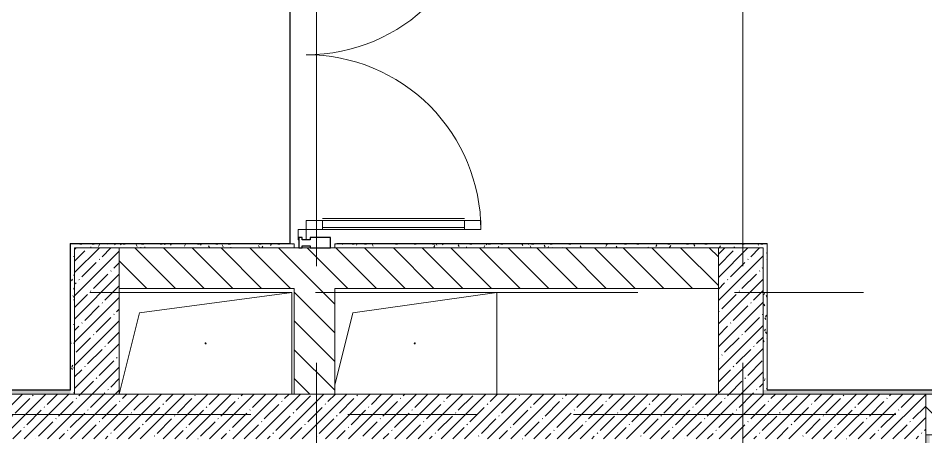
# Model space of a CAD drawing. Header units: millimetres. Extents: x 81494 to 296443, y -8553 to 29000.
# Drawn here: x 97141 to 101611, y 10390 to 12450 of the extents above; entities that cross this region are included whole.
import ezdxf

# ---------------------------------------------------------------- set-up
doc = ezdxf.new("R2010")
doc.units = ezdxf.units.MM
doc.linetypes.add('Осевая', pattern=[3175, 635, -476.25, 1587.5, -476.25])
for name, color, linetype, lineweight in [('A-DETL-GENF', 7, 'Continuous', 9), ('A-GENM', 7, 'Continuous', 9), ('A-GLAZ-CWMG', 7, 'Continuous', 9), ('A-GLAZ-CWMG-1', 7, 'Continuous', 25), ('A-WALL', 7, 'Continuous', 9), ('I-WALL', 7, 'Continuous', 9), ('Оси-2', 7, 'Осевая', 9)]:
    doc.layers.add(name, color=color, linetype=linetype, lineweight=lineweight)
for name, color, linetype, lineweight, true_color in [('A-DOOR-1', 7, 'Continuous', 9, 0xc0c0c0), ('A-WALL-1', 9, 'Continuous', 9, 0x808080), ('A-WALL-FNSH-1', 9, 'Continuous', 9, 0x808080)]:
    doc.layers.add(name, color=color, linetype=linetype, lineweight=lineweight, true_color=true_color)
pattern_1 = [(135, (0, 0), (-70.71068, -70.71068), [])]
pattern_2 = [(45, (0, 0), (-57.024626, 57.024626), []), (45, (57.025, 0), (-57.024626, 57.024626), [100.806, -20.161, 3.353, -16.808])]
pattern_3 = [(0, (0, 0), (121.92, 30.48), [10.058, -81.382, 10.058, -81.382, -487.68]), (0, (0, 0), (121.92, 30.48), [-182.88, 10.058, -172.822, 10.058, -81.382, -213.36]), (0, (0, 0), (121.92, 30.48), [-457.2, 10.058, -50.902, 10.058, -142.342]), (120, (45.72, 15.24), (-87.356454, 90.345817), [10.058, -81.382, 10.058, -81.382, -487.68]), (120, (45.72, 15.24), (-87.356454, 90.345817), [-182.88, 10.058, -172.822, 10.058, -81.382, -213.36]), (120, (45.72, 15.24), (-87.356454, 90.345817), [-457.2, 10.058, -50.902, 10.058, -142.342]), (240, (60.96, 76.2), (-34.563546, -120.825817), [10.058, -81.382, 10.058, -81.382, -487.68]), (240, (60.96, 76.2), (-34.563546, -120.825817), [-182.88, 10.058, -172.822, 10.058, -81.382, -213.36]), (240, (60.96, 76.2), (-34.563546, -120.825817), [-457.2, 10.058, -50.902, 10.058, -142.342])]

# ---------------------------------------------------------------- blocks, each defined once
blk = doc.blocks.new('GM_Отверстие прямоугольное _в плите_ - Отверстие-21716910-План расстановки мебели и оборудования 1 этажа в осях 23_1-33')
at = {"layer": 'A-GENM'}
for p, q in [((-425, 250), (425, 250)), ((425, 250), (-425, 250)), ((-325, 150), (425, 250)), ((425, 250), (425, -250)), ((425, -250), (425, 250)), ((-425, -250), (-325, 150))]:
    blk.add_line(p, q, dxfattribs=at)
for start, end in [(360, 180), (180, 360)]:
    blk.add_arc((0, 0), 2.5, start, end, dxfattribs=at)
blk = doc.blocks.new('GM_Отверстие прямоугольное _в плите_ - Отверстие-21717112-План расстановки мебели и оборудования 1 этажа в осях 23_1-33')
at = {"layer": 'A-GENM'}
for p, q in [((-394, 250), (405, 250)), ((405, 250), (-394, 250)), ((-305, 150), (405, 250)), ((405, 250), (405, -250)), ((405, -250), (405, 250)), ((-394, -206), (-305, 150))]:
    blk.add_line(p, q, dxfattribs=at)
for start, end in [(360, 180), (180, 360)]:
    blk.add_arc((0, 0), 2.5, start, end, dxfattribs=at)
blk = doc.blocks.new('Дверь_Витражная_остекление_ - ВВ-7 остекление-32349468-План расстановки мебели и оборудования 1 этажа в осях 23_1-33')
at = {"layer": 'A-DETL-GENF'}
for p, q in [((-815, -20), (-860, -20)), ((-860, -880), (-860, -20)), ((-815, -20), (-860, -20)), ((-860, -20), (-860, -880)), ((-815, -880), (-815, -20)), ((-815, -880), (-815, -20)), ((865, -880), (865, -20)), ((865, -20), (865, -880)), ((-860, -100), (-815, -100)), ((-850, -800), (-850, -100)), ((-806, -800), (-806, -100)), ((856, -800), (856, -100)), ((900, -100), (865, -100)), ((900, -800), (900, -140)), ((910, -880), (910, -140)), ((910, -880), (910, -140)), ((-860, -800), (-815, -800)), ((910, -800), (865, -800)), ((-860, -880), (-815, -880)), ((-860, -880), (-815, -880)), ((910, -880), (865, -880)), ((865, -880), (910, -880))]:
    blk.add_line(p, q, dxfattribs=at)
at = {"layer": 'A-DOOR-1'}
for p, q in [((-910, 20), (-860, 20)), ((-910, 17), (-910, 20)), ((-860, 20), (-860, -20)), ((860, 20), (910, 20)), ((860, -20), (860, 20)), ((910, 20), (910, 17)), ((-860, -20), (-910, -20)), ((-860, -880), (-860, -20)), ((860, -880), (860, -20)), ((910, -20), (860, -20))]:
    blk.add_line(p, q, dxfattribs=at)
for centre, start, end in [((-860, -20), 270, 0), ((860, -20), 180, 270)]:
    blk.add_arc(centre, 860, start, end, dxfattribs=at)
blk = doc.blocks.new('Прямоугольный импост - Импост структурный с накладкой - 160мм Темный-32310142-План расстановки мебели и оборудования 1 этажа в осях 23_1-33')
at = {"layer": 'A-GLAZ-CWMG-1'}
for p, q in [((-50, 0), (-50, 17)), ((-50, 17), (0, 17)), ((-40, 0), (-50, 0)), ((-40, -40), (-40, 0)), ((0, 0), (-10, 0)), ((-10, 0), (-10, -40)), ((0, 17), (0, 0)), ((-50, -140), (-50, -40)), ((-50, -40), (-40, -40)), ((-10, -40), (0, -40)), ((0, -40), (0, -140)), ((0, -140), (-50, -140))]:
    blk.add_line(p, q, dxfattribs=at)

msp = doc.modelspace()

# ---------------------------------------------------------------- hatches: boundary and pattern name
at = {"layer": 'I-WALL'}
h = msp.add_hatch(dxfattribs=at)
h.set_pattern_fill('FP_4', color=256, style=0, pattern_type=2)
h.set_pattern_definition(pattern_1)
h.paths.add_polyline_path([(98500, 10600), (98700, 10600), (98700, 11320), (98500, 11320), (98500, 11120)])
h.paths.add_polyline_path([(98700, 13220), (98700, 13400), (98500, 13400), (98500, 13220)])
h = msp.add_hatch(dxfattribs=at)
h.set_pattern_fill('FP_67', color=256, style=0, pattern_type=2)
h.set_pattern_definition(pattern_3)
h.paths.add_polyline_path([(97419, 11320), (98500, 11320), (98500, 11340), (97399, 11340), (97399, 11320)])
h = msp.add_hatch(dxfattribs=at)
h.set_pattern_fill('FP_67', color=256, style=0, pattern_type=2)
h.set_pattern_definition(pattern_3)
h.paths.add_polyline_path([(97419, 10600), (97419, 11320), (97399, 11320), (97399, 10600)])
h = msp.add_hatch(dxfattribs=at)
h.set_pattern_fill('FP_2', color=256, style=0, pattern_type=2)
h.set_pattern_definition(pattern_2)
h.paths.add_polyline_path([(97639, 10600), (97639, 11320), (97419, 11320), (97419, 10600)])
h = msp.add_hatch(dxfattribs=at)
h.set_pattern_fill('FP_4', color=256, style=0, pattern_type=2)
h.set_pattern_definition(pattern_1)
h.paths.add_polyline_path([(98500, 11120), (98500, 11320), (97639, 11320), (97639, 11120), (98242.8, 11120)])
h = msp.add_hatch(dxfattribs=at)
h.set_pattern_fill('FP_67', color=256, style=0, pattern_type=2)
h.set_pattern_definition(pattern_3)
h.paths.add_polyline_path([(100809, 11320), (100809, 11340), (98700, 11340), (98700, 11320)])
h = msp.add_hatch(dxfattribs=at)
h.set_pattern_fill('FP_4', color=256, style=0, pattern_type=2)
h.set_pattern_definition(pattern_1)
h.paths.add_polyline_path([(100589, 11120), (100589, 11320), (98700, 11320), (98700, 11120)])
h = msp.add_hatch(dxfattribs=at)
h.set_pattern_fill('FP_2', color=256, style=0, pattern_type=2)
h.set_pattern_definition(pattern_2)
h.paths.add_polyline_path([(100809, 10600), (100809, 11320), (100589, 11320), (100589, 10600)])
h = msp.add_hatch(dxfattribs=at)
h.set_pattern_fill('FP_67', color=256, style=0, pattern_type=2)
h.set_pattern_definition(pattern_3)
h.paths.add_polyline_path([(100829, 10620), (100829, 11340), (100809, 11340), (100809, 10620)])
h = msp.add_hatch(dxfattribs=at)
h.set_pattern_fill('FP_67', color=256, style=0, pattern_type=2)
h.set_pattern_definition(pattern_3)
h.paths.add_polyline_path([(97399, 10600), (97398, 10620), (93460, 10620), (93460, 10608), (93490, 10608), (93490, 10600), (95497.7, 10600)])
h.paths.add_polyline_path([(92510, 10600), (92510, 10600), (92480, 10600), (92480, 10608), (92510, 10608), (92510, 10620), (91410, 10620), (91410, 10608), (91440, 10608), (91440, 10600), (92480, 10600)])
h.paths.add_polyline_path([(89960, 10600), (89960, 10600), (89930, 10600), (89930, 10608), (89960, 10608), (89960, 10620), (89359, 10620), (89359, 10600), (89930, 10600)])
h = msp.add_hatch(dxfattribs=at)
h.set_pattern_fill('FP_4', color=256, style=0, pattern_type=2)
h.set_pattern_definition(pattern_1)
h.paths.add_polyline_path([(107130, 10400), (107130, 10600), (105095, 10600), (105095, 10400), (106478.2, 10400)])
h.paths.add_polyline_path([(103645, 10400), (103645, 10600), (101610, 10600), (101610, 10400), (103615, 10400)])
h.paths.add_polyline_path([(94210, 10400), (94210, 10600), (93460, 10600), (93460, 10400), (94125.1, 10400)])
h.paths.add_polyline_path([(92410, 10400), (92510, 10400), (92510, 10600), (91385, 10600), (91385, 10400), (92330, 10400)])
h.paths.add_polyline_path([(89785, 10400), (89985, 10400), (89985, 10600), (89610, 10600), (89610, 10400)])
h = msp.add_hatch(dxfattribs=at)
h.set_pattern_fill('FP_2', color=256, style=0, pattern_type=2)
h.set_pattern_definition(pattern_2)
h.paths.add_polyline_path([(101610, 10380), (101610, 10600), (94210, 10600), (94210, 10380), (100987.9, 10380)])
h = msp.add_hatch(dxfattribs=at)
h.set_pattern_fill('FP_67', color=256, style=0, pattern_type=2)
h.set_pattern_definition(pattern_3)
h.paths.add_polyline_path([(121190, 10600), (121190, 10620), (111180, 10620), (111180, 10608), (111210, 10608), (111210, 10600), (120203.9, 10600)])
h.paths.add_polyline_path([(110200, 10600), (110200, 10608), (110230, 10608), (110230, 10620), (109130, 10620), (109130, 10608), (109160, 10608), (109160, 10600), (109223.3, 10600)])
h.paths.add_polyline_path([(107650, 10600), (107650, 10608), (107680, 10608), (107680, 10620), (105095, 10620), (105095, 10608), (105125, 10608), (105125, 10600), (106478.2, 10600)])
h.paths.add_polyline_path([(103615, 10600), (103615, 10608), (103645, 10608), (103645, 10620), (100809, 10620), (100809, 10600), (100987.9, 10600)])
h = msp.add_hatch(dxfattribs=at)
h.set_pattern_fill('FP_67', color=256, style=0, pattern_type=2)
h.set_pattern_definition(pattern_3)
h.paths.add_polyline_path([(101630, 5180), (101630, 10400), (101610, 10400), (101610, 5180)])

# ---------------------------------------------------------------- linework, layer by layer
at = {"layer": 'A-WALL'}
for p, q in [((97399, 10620), (97399, 11320)), ((100829, 10620), (100829, 11340)), ((97399, 10620), (93460, 10620)), ((100829, 10620), (103645, 10620))]:
    msp.add_line(p, q, dxfattribs=at)
at = {"layer": 'A-WALL-1'}
for p, q in [((97419, 11320), (100809, 11320)), ((97419, 10600), (97419, 11320)), ((97639, 10600), (97639, 11320)), ((98500, 11340), (98480, 11340)), ((98500, 11320), (98500, 11340)), ((98710, 11340), (98700, 11340)), ((98700, 11340), (98700, 11320)), ((100589, 11320), (100589, 10600)), ((100809, 10600), (100809, 11320)), ((97639, 11120), (98500, 11120)), ((98500, 11120), (98500, 10600)), ((98700, 10600), (98700, 11120)), ((98700, 11120), (100589, 11120)), ((93490, 10600), (103615, 10600)), ((93490, 10600), (97419, 10600)), ((101610, 10600), (101610, 5180)), ((101610, 10400), (103615, 10400))]:
    msp.add_line(p, q, dxfattribs=at)
at = {"layer": 'A-WALL-FNSH-1'}
for p, q in [((98479, 13380), (98479, 11340)), ((98480, 11340), (98480, 13220)), ((98480, 11341), (97398, 11341)), ((97398, 11341), (97398, 10621)), ((97399, 11340), (98480, 11340)), ((97399, 11320), (97399, 11340)), ((100830, 11341), (98710, 11341)), ((98710, 11341), (98710, 11340)), ((98710, 11340), (100829, 11340)), ((100830, 10621), (100830, 11341)), ((97398, 10621), (93460, 10621)), ((103645, 10621), (100830, 10621))]:
    msp.add_line(p, q, dxfattribs=at)
at = {"layer": 'Оси-2'}
for p, q in [((100710, 593.7), (100710, 19528.3)), ((98610, 593.7), (98610, 19415.1)), ((84793.9, 11100), (122455, 11100)), ((86063.9, 10500), (122455, 10500))]:
    msp.add_line(p, q, dxfattribs=at)

# ---------------------------------------------------------------- block references
at = {"layer": 'A-DOOR-1', "rotation": 89.99999999999993}
msp.add_blockref('Дверь_Витражная_остекление_ - ВВ-7 остекление-32349468-План расстановки мебели и оборудования 1 этажа в осях 23_1-33', (98539.6, 12270), dxfattribs=at)
at = {"layer": 'A-GENM'}
for name, p in [('GM_Отверстие прямоугольное _в плите_ - Отверстие-21716910-План расстановки мебели и оборудования 1 этажа в осях 23_1-33', (98064, 10850)), ('GM_Отверстие прямоугольное _в плите_ - Отверстие-21717112-План расстановки мебели и оборудования 1 этажа в осях 23_1-33', (99094, 10850))]:
    msp.add_blockref(name, p, dxfattribs=at)
at = {"layer": 'A-GLAZ-CWMG', "extrusion": (0, 0, -1), "rotation": 270.0000000000001}
msp.add_blockref('Прямоугольный импост - Импост структурный с накладкой - 160мм Темный-32310142-План расстановки мебели и оборудования 1 этажа в осях 23_1-33', (-98539.6, 11320), dxfattribs=at)

doc.saveas('drawing.dxf')
